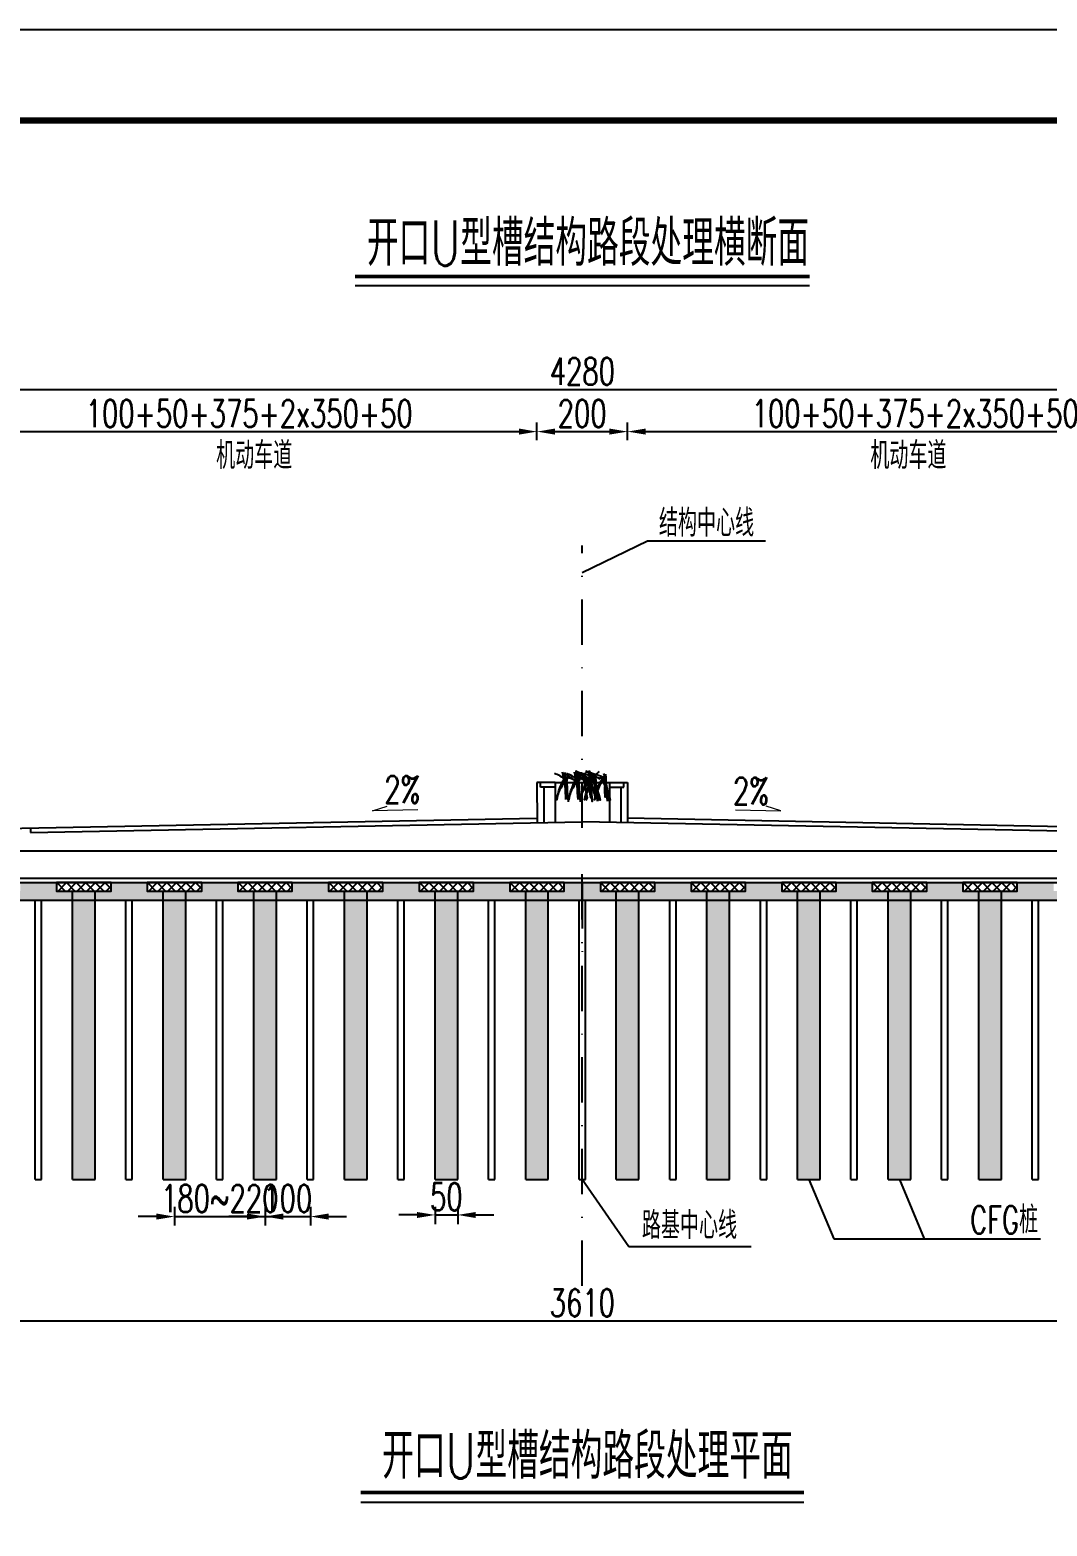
# Model space of a CAD drawing. Extents: x 216 to 1896, y 86 to 483.
# Drawn here: x 320.1 to 432.3, y 317.9 to 482.8 of the extents above; entities that cross this region are included whole.
import ezdxf
from ezdxf.enums import TextEntityAlignment as Align

# ---------------------------------------------------------------- set-up
doc = ezdxf.new("R2010")
doc.units = 0
doc.header["$LTSCALE"] = 5
doc.header["$MEASUREMENT"] = 0
doc.header["$PDMODE"] = 32
doc.header["$PDSIZE"] = 0.3
for name, pattern in [('DASHDOT', [1, 0.5, -0.25, 0, -0.25]), ('DASHED', [19.05, 12.7, -6.35]), ('HIDDEN', [0.375, 0.25, -0.125]), ('RICAD_LTYPE1', [0])]:
    doc.linetypes.add(name, pattern=pattern)
doc.layers.get('0').update_dxf_attribs({"linetype": 'CONTINUOUS'})
doc.layers.get('DEFPOINTS').update_dxf_attribs({"linetype": 'RICAD_LTYPE1'})
for name, color, linetype in [('2', 2, 'HIDDEN'), ('3', 3, 'CONTINUOUS'), ('YOLLOW', 2, 'CONTINUOUS'), ('图框', 7, 'CONTINUOUS'), ('尺寸标注', 4, 'CONTINUOUS'), ('文字', 7, 'CONTINUOUS'), ('次轮廓', 7, 'CONTINUOUS'), ('结构', 7, 'CONTINUOUS'), ('轮廓线', 1, 'CONTINUOUS')]:
    doc.layers.add(name, color=color, linetype=linetype)
doc.layers.add('标注', color=4, linetype='CONTINUOUS', lineweight=15)
doc.styles.get("Standard").update_dxf_attribs({"font": 'simplex1.shx', "width": 0.7, "bigfont": 'hztxt.shx'})
doc.dimstyles.new('比例1：200', dxfattribs={"dimtxt": 3, "dimasz": 2, "dimexe": 1, "dimexo": 1, "dimgap": 0.5, "dimtad": 1, "dimlfac": 20, "dimzin": 13, "dimdsep": 46, "dimtxsty": 'Standard', "dimcen": -0.09, "dimclrd": 256, "dimclre": 256, "dimclrt": 7, "dimaunit": 1, "dimadec": 0, "dimazin": 0, "dimtfac": 0.0005, "dimtix": 1, "dimtmove": 2, "dimatfit": 3, "dimfxl": 0, "dimtolj": 1, "dimtzin": 13, "dimarcsym": 0})
pattern_1 = [(0, (-1713.57348, -200.19616), (0.15625, 0.3125), [0, -0.3125])]

# ---------------------------------------------------------------- blocks, each defined once
blk = doc.blocks.new('*D6')
at = {"layer": 'DEFPOINTS', "color": 0}
for p in [(336.03, 354.04), (346.03, 354.04), (346.03, 351.98)]:
    blk.add_point(p, dxfattribs=at)
at = {"layer": '尺寸标注', "lineweight": -2}
for p, q in [((334.03, 351.98), (332.03, 351.98)), ((336.03, 353.04), (336.03, 350.98)), ((336.03, 351.98), (346.03, 351.98)), ((346.03, 353.04), (346.03, 350.98)), ((348.03, 351.98), (350.03, 351.98))]:
    blk.add_line(p, q, dxfattribs=at)
at = {"layer": '尺寸标注'}
for points in [[(334.03, 352.32), (334.03, 351.65), (336.03, 351.98)], [(348.03, 352.32), (348.03, 351.65), (346.03, 351.98)]]:
    blk.add_solid(points, dxfattribs=at)
at = {"layer": '尺寸标注', "color": 7, "insert": (341.03, 353.98), "char_height": 3, "attachment_point": 5}
blk.add_mtext('\\A1;180~220', dxfattribs=at)
blk = doc.blocks.new('*D8')
at = {"layer": 'DEFPOINTS', "color": 0}
for p in [(346.03, 354.04), (351.03, 354.04), (351.03, 351.98)]:
    blk.add_point(p, dxfattribs=at)
at = {"layer": '尺寸标注', "lineweight": -2}
for p, q in [((344.03, 351.98), (342.03, 351.98)), ((346.03, 353.04), (346.03, 350.98)), ((346.03, 351.98), (351.03, 351.98)), ((351.03, 353.04), (351.03, 350.98)), ((353.03, 351.98), (355.03, 351.98))]:
    blk.add_line(p, q, dxfattribs=at)
at = {"layer": '尺寸标注'}
for points in [[(344.03, 352.32), (344.03, 351.65), (346.03, 351.98)], [(353.03, 352.32), (353.03, 351.65), (351.03, 351.98)]]:
    blk.add_solid(points, dxfattribs=at)
at = {"layer": '尺寸标注', "color": 7, "insert": (348.53, 353.98), "char_height": 3, "attachment_point": 5}
blk.add_mtext('\\A1;100', dxfattribs=at)
blk = doc.blocks.new('*D9')
at = {"layer": 'DEFPOINTS', "color": 0}
for p in [(364.78, 354.04), (367.28, 354.04), (367.28, 352.16)]:
    blk.add_point(p, dxfattribs=at)
at = {"layer": '尺寸标注', "lineweight": -2}
for p, q in [((362.78, 352.16), (360.78, 352.16)), ((364.78, 353.04), (364.78, 351.16)), ((364.78, 352.16), (367.28, 352.16)), ((367.28, 353.04), (367.28, 351.16)), ((369.28, 352.16), (371.28, 352.16))]:
    blk.add_line(p, q, dxfattribs=at)
at = {"layer": '尺寸标注'}
for points in [[(362.78, 352.49), (362.78, 351.82), (364.78, 352.16)], [(369.28, 352.49), (369.28, 351.82), (367.28, 352.16)]]:
    blk.add_solid(points, dxfattribs=at)
at = {"layer": '尺寸标注', "color": 7, "insert": (366.03, 354.16), "char_height": 3, "attachment_point": 5}
blk.add_mtext('\\A1;50', dxfattribs=at)
blk = doc.blocks.new('*D19')
at = {"layer": 'DEFPOINTS', "color": 0}
for p in [(376.03, 438.54), (312.53, 436.58), (376.03, 436.58)]:
    blk.add_point(p, dxfattribs=at)
at = {"layer": '尺寸标注', "lineweight": -2}
for p, q in [((312.53, 437.58), (312.53, 439.54)), ((376.03, 437.58), (376.03, 439.54)), ((314.53, 438.54), (374.03, 438.54))]:
    blk.add_line(p, q, dxfattribs=at)
at = {"layer": '尺寸标注'}
for points in [[(314.53, 438.88), (314.53, 438.21), (312.53, 438.54)], [(374.03, 438.88), (374.03, 438.21), (376.03, 438.54)]]:
    blk.add_solid(points, dxfattribs=at)
at = {"layer": '尺寸标注', "color": 7, "insert": (344.28, 440.54), "char_height": 3, "attachment_point": 5}
blk.add_mtext('\\A1;100+50+375+2x350+50', dxfattribs=at)
blk = doc.blocks.new('*D20')
at = {"layer": 'DEFPOINTS', "color": 0}
for p in [(449.53, 438.54), (386.02, 436.58), (449.53, 436.58)]:
    blk.add_point(p, dxfattribs=at)
at = {"layer": '尺寸标注', "lineweight": -2}
for p, q in [((386.02, 437.58), (386.02, 439.54)), ((449.53, 437.58), (449.53, 439.54)), ((388.02, 438.54), (447.53, 438.54))]:
    blk.add_line(p, q, dxfattribs=at)
at = {"layer": '尺寸标注'}
for points in [[(388.02, 438.88), (388.02, 438.21), (386.02, 438.54)], [(447.53, 438.88), (447.53, 438.21), (449.53, 438.54)]]:
    blk.add_solid(points, dxfattribs=at)
at = {"layer": '尺寸标注', "color": 7, "insert": (417.77, 440.54), "char_height": 3, "attachment_point": 5}
blk.add_mtext('\\A1;100+50+375+2x350+50', dxfattribs=at)
blk = doc.blocks.new('*D24')
at = {"layer": 'DEFPOINTS', "color": 0}
for p in [(386.02, 438.54), (376.03, 436.58), (386.02, 436.58)]:
    blk.add_point(p, dxfattribs=at)
at = {"layer": '尺寸标注', "lineweight": -2}
for p, q in [((376.03, 437.58), (376.03, 439.54)), ((386.02, 437.58), (386.02, 439.54)), ((378.03, 438.54), (384.02, 438.54))]:
    blk.add_line(p, q, dxfattribs=at)
at = {"layer": '尺寸标注'}
for points in [[(378.03, 438.88), (378.03, 438.21), (376.03, 438.54)], [(384.02, 438.88), (384.02, 438.21), (386.02, 438.54)]]:
    blk.add_solid(points, dxfattribs=at)
at = {"layer": '尺寸标注', "color": 7, "insert": (381.02, 440.54), "char_height": 3, "attachment_point": 5}
blk.add_mtext('\\A1;200', dxfattribs=at)
blk = doc.blocks.new('*D25')
at = {"layer": 'DEFPOINTS', "color": 0}
for p in [(489.04, 443.19), (273.04, 441.17), (489.04, 441.14)]:
    blk.add_point(p, dxfattribs=at)
at = {"layer": '尺寸标注', "lineweight": -2}
for p, q in [((273.04, 442.17), (273.04, 444.19)), ((489.04, 442.14), (489.04, 444.19)), ((275.04, 443.19), (487.04, 443.19))]:
    blk.add_line(p, q, dxfattribs=at)
at = {"layer": '尺寸标注'}
for points in [[(275.04, 443.52), (275.04, 442.86), (273.04, 443.19)], [(487.04, 443.52), (487.04, 442.86), (489.04, 443.19)]]:
    blk.add_solid(points, dxfattribs=at)
at = {"layer": '尺寸标注', "color": 7, "insert": (381.04, 445.19), "char_height": 3, "attachment_point": 5}
blk.add_mtext('\\A1;4280', dxfattribs=at)
blk = doc.blocks.new('*D121')
at = {"layer": 'DEFPOINTS', "color": 0}
for p in [(293.03, 342.97), (469.03, 342.97), (469.03, 340.48)]:
    blk.add_point(p, dxfattribs=at)
at = {"layer": '尺寸标注', "lineweight": -2}
for p, q in [((293.03, 341.97), (293.03, 339.48)), ((469.03, 341.97), (469.03, 339.48)), ((295.03, 340.48), (467.03, 340.48))]:
    blk.add_line(p, q, dxfattribs=at)
at = {"layer": '尺寸标注'}
for points in [[(295.03, 340.81), (295.03, 340.15), (293.03, 340.48)], [(467.03, 340.81), (467.03, 340.15), (469.03, 340.48)]]:
    blk.add_solid(points, dxfattribs=at)
at = {"layer": '尺寸标注', "color": 7, "insert": (381.03, 342.48), "char_height": 3, "attachment_point": 5}
blk.add_mtext('\\A1;3610', dxfattribs=at)

msp = doc.modelspace()

# ---------------------------------------------------------------- hatches: boundary and pattern name
at = {"layer": 'YOLLOW'}
h = msp.add_hatch(dxfattribs=at)
h.set_pattern_fill('HONEY', color=256, scale=5, style=0)
h.paths.add_polyline_path([(444.78208, 387.87328), (443.03208, 387.87328), (443.03208, 388.80928), (439.03208, 388.80928), (439.03208, 387.87328), (437.28208, 387.87328), (437.28208, 386.87328), (444.78208, 386.87328)])
h.paths.add_polyline_path([(454.78208, 387.87328), (453.03208, 387.87328), (453.03208, 388.80928), (449.03208, 388.80928), (449.03208, 387.87328), (447.28208, 387.87328), (447.28208, 386.87328), (454.78208, 386.87328)])
h.paths.add_polyline_path([(464.78208, 387.87328), (463.03208, 387.87328), (463.03208, 388.80928), (459.03208, 388.80928), (459.03208, 387.87328), (457.28208, 387.87328), (457.28208, 386.87328), (464.78208, 386.87328)])
h.paths.add_polyline_path([(434.78208, 387.87328), (433.03208, 387.87328), (433.03208, 388.80928), (429.03208, 388.80928), (429.03208, 387.87328), (427.28208, 387.87328), (427.28208, 386.87328), (434.78208, 386.87328)])
h.paths.add_polyline_path([(424.78208, 387.87328), (423.03208, 387.87328), (423.03208, 388.80928), (419.03208, 388.80928), (419.03208, 387.87328), (417.28208, 387.87328), (417.28208, 386.87328), (424.78208, 386.87328)])
h.paths.add_polyline_path([(414.78208, 387.87328), (413.03208, 387.87328), (413.03208, 388.80928), (409.03208, 388.80928), (409.03208, 387.87328), (407.28208, 387.87328), (407.28208, 386.87328), (414.78208, 386.87328)])
h.paths.add_polyline_path([(404.78208, 387.87328), (403.03208, 387.87328), (403.03208, 388.80928), (399.03208, 388.80928), (399.03208, 387.87328), (397.28208, 387.87328), (397.28208, 386.87328), (404.78208, 386.87328)])
h.paths.add_polyline_path([(393.03208, 388.80928), (389.03208, 388.80928), (389.03208, 387.87328), (387.28208, 387.87328), (387.28208, 386.87328), (394.78208, 386.87328), (394.78208, 387.87328), (393.03208, 387.87328)])
h.paths.add_polyline_path([(383.03208, 388.80928), (381.03213, 388.80928), (381.03208, 388.76593), (381.03208, 386.87328), (384.78208, 386.87328), (384.78208, 387.87328), (383.03208, 387.87328)])
h.paths.add_polyline_path([(381.03208, 388.76593), (381.03208, 388.80928), (379.03208, 388.80928), (379.03208, 387.87328), (377.28208, 387.87328), (377.28208, 386.87328), (381.02973, 386.87328)])
h.paths.add_polyline_path([(373.03208, 388.80928), (369.03208, 388.80928), (369.03208, 387.87328), (367.28208, 387.87328), (367.28208, 386.87328), (374.78208, 386.87328), (374.78208, 387.87328), (373.03208, 387.87328)])
h.paths.add_polyline_path([(363.03208, 388.80928), (359.03208, 388.80928), (359.03208, 387.87328), (357.28208, 387.87328), (357.28208, 386.87328), (364.78208, 386.87328), (364.78208, 387.87328), (363.03208, 387.87328)])
h.paths.add_polyline_path([(353.03208, 388.80928), (349.03208, 388.80928), (349.03208, 387.87328), (347.28208, 387.87328), (347.28208, 386.87328), (354.78208, 386.87328), (354.78208, 387.87328), (353.03208, 387.87328)])
h.paths.add_polyline_path([(343.03208, 388.80928), (339.03208, 388.80928), (339.03208, 387.87328), (337.28208, 387.87328), (337.28208, 386.87328), (344.78208, 386.87328), (344.78208, 387.87328), (343.03208, 387.87328)])
h.paths.add_polyline_path([(334.78208, 387.87328), (333.03208, 387.87328), (333.03208, 388.80928), (329.03208, 388.80928), (329.03208, 387.87328), (327.28208, 387.87328), (327.28208, 386.87328), (334.78208, 386.87328)])
h.paths.add_polyline_path([(323.03208, 388.80928), (319.03208, 388.80928), (319.03208, 387.87328), (317.28208, 387.87328), (317.28208, 386.87328), (324.78208, 386.87328), (324.78208, 387.87328), (323.03208, 387.87328)])
h.paths.add_polyline_path([(313.03208, 388.80928), (309.03208, 388.80928), (309.03208, 387.87328), (307.28208, 387.87328), (307.28208, 386.87328), (314.78208, 386.87328), (314.78208, 387.87328), (313.03208, 387.87328)])
h.paths.add_polyline_path([(303.03208, 388.80928), (299.03208, 388.80928), (299.03208, 387.87328), (297.28208, 387.87328), (297.28208, 386.87328), (304.78208, 386.87328), (304.78208, 387.87328), (303.03208, 387.87328)])
h.paths.add_polyline_path([(294.78208, 387.87328), (293.03208, 387.87328), (293.03208, 386.87328), (294.78208, 386.87328)])
h.paths.add_polyline_path([(469.03208, 387.87328), (467.28208, 387.87328), (467.28208, 386.87328), (469.03208, 386.87328)])
at = {"layer": '尺寸标注'}
h = msp.add_hatch(dxfattribs=at)
h.set_pattern_fill('ANSI37', color=8, scale=6, style=0)
h.set_pattern_definition([(45, (-1732.5035, -188.1965), (-0.53033009, 0.53033009), []), (135, (-1732.5035, -188.1965), (-0.53033009, -0.53033009), [])])
h.paths.add_polyline_path([(323.03208, 388.80928), (323.03208, 387.87328), (329.03208, 387.87328), (329.03208, 388.80928)])
h = msp.add_hatch(dxfattribs=at)
h.set_pattern_fill('ANSI37', color=8, scale=6, style=0)
h.set_pattern_definition([(45, (-1722.5035, -188.1965), (-0.53033009, 0.53033009), []), (135, (-1722.5035, -188.1965), (-0.53033009, -0.53033009), [])])
h.paths.add_polyline_path([(333.03208, 388.80928), (333.03208, 387.87328), (339.03208, 387.87328), (339.03208, 388.80928)])
h = msp.add_hatch(dxfattribs=at)
h.set_pattern_fill('ANSI37', color=8, scale=6, style=0)
h.set_pattern_definition([(45, (-1712.5035, -188.1965), (-0.53033009, 0.53033009), []), (135, (-1712.5035, -188.1965), (-0.53033009, -0.53033009), [])])
h.paths.add_polyline_path([(343.03208, 388.80928), (343.03208, 387.87328), (349.03208, 387.87328), (349.03208, 388.80928)])
h = msp.add_hatch(dxfattribs=at)
h.set_pattern_fill('ANSI37', color=8, scale=6, style=0)
h.set_pattern_definition([(45, (-1702.5035, -188.1965), (-0.53033009, 0.53033009), []), (135, (-1702.5035, -188.1965), (-0.53033009, -0.53033009), [])])
h.paths.add_polyline_path([(353.03208, 388.80928), (353.03208, 387.87328), (359.03208, 387.87328), (359.03208, 388.80928)])
h = msp.add_hatch(dxfattribs=at)
h.set_pattern_fill('ANSI37', color=8, scale=6, style=0)
h.set_pattern_definition([(45, (-1692.5035, -188.1965), (-0.53033009, 0.53033009), []), (135, (-1692.5035, -188.1965), (-0.53033009, -0.53033009), [])])
h.paths.add_polyline_path([(363.03208, 388.80928), (363.03208, 387.87328), (369.03208, 387.87328), (369.03208, 388.80928)])
h = msp.add_hatch(dxfattribs=at)
h.set_pattern_fill('ANSI37', color=8, scale=6, style=0)
h.set_pattern_definition([(45, (-1682.5035, -188.1965), (-0.53033009, 0.53033009), []), (135, (-1682.5035, -188.1965), (-0.53033009, -0.53033009), [])])
h.paths.add_polyline_path([(373.03208, 388.80928), (373.03208, 387.87328), (379.03208, 387.87328), (379.03208, 388.80928)])
h = msp.add_hatch(dxfattribs=at)
h.set_pattern_fill('ANSI37', color=8, scale=6, style=0)
h.set_pattern_definition([(45, (-1672.5035, -188.1965), (-0.53033009, 0.53033009), []), (135, (-1672.5035, -188.1965), (-0.53033009, -0.53033009), [])])
h.paths.add_polyline_path([(383.03208, 388.80928), (383.03208, 387.87328), (389.03208, 387.87328), (389.03208, 388.80928)])
h = msp.add_hatch(dxfattribs=at)
h.set_pattern_fill('ANSI37', color=8, scale=6, style=0)
h.set_pattern_definition([(45, (-1662.5035, -188.1965), (-0.53033009, 0.53033009), []), (135, (-1662.5035, -188.1965), (-0.53033009, -0.53033009), [])])
h.paths.add_polyline_path([(393.03208, 388.80928), (393.03208, 387.87328), (399.03208, 387.87328), (399.03208, 388.80928)])
h = msp.add_hatch(dxfattribs=at)
h.set_pattern_fill('ANSI37', color=8, scale=6, style=0)
h.set_pattern_definition([(45, (-1652.5035, -188.1965), (-0.53033009, 0.53033009), []), (135, (-1652.5035, -188.1965), (-0.53033009, -0.53033009), [])])
h.paths.add_polyline_path([(403.03208, 388.80928), (403.03208, 387.87328), (409.03208, 387.87328), (409.03208, 388.80928)])
h = msp.add_hatch(dxfattribs=at)
h.set_pattern_fill('ANSI37', color=8, scale=6, style=0)
h.set_pattern_definition([(45, (-1642.5035, -188.1965), (-0.53033009, 0.53033009), []), (135, (-1642.5035, -188.1965), (-0.53033009, -0.53033009), [])])
h.paths.add_polyline_path([(413.03208, 388.80928), (413.03208, 387.87328), (419.03208, 387.87328), (419.03208, 388.80928)])
h = msp.add_hatch(dxfattribs=at)
h.set_pattern_fill('ANSI37', color=8, scale=6, style=0)
h.set_pattern_definition([(45, (-1632.5035, -188.1965), (-0.53033009, 0.53033009), []), (135, (-1632.5035, -188.1965), (-0.53033009, -0.53033009), [])])
h.paths.add_polyline_path([(423.03208, 388.80928), (423.03208, 387.87328), (429.03208, 387.87328), (429.03208, 388.80928)])
at = {"layer": '次轮廓'}
h = msp.add_hatch(dxfattribs=at)
h.set_pattern_fill('DOTS', color=256, scale=5, style=0)
h.set_pattern_definition(pattern_1)
h.paths.add_polyline_path([(327.28208, 356.06503), (327.28208, 387.87328), (324.78208, 387.87328), (324.78208, 356.06503)])
h = msp.add_hatch(dxfattribs=at)
h.set_pattern_fill('DOTS', color=256, scale=5, style=0)
h.set_pattern_definition(pattern_1)
h.paths.add_polyline_path([(337.28208, 356.06503), (337.28208, 387.87328), (334.78208, 387.87328), (334.78208, 356.06503)])
h = msp.add_hatch(dxfattribs=at)
h.set_pattern_fill('DOTS', color=256, scale=5, style=0)
h.set_pattern_definition(pattern_1)
h.paths.add_polyline_path([(347.28208, 356.06503), (347.28208, 387.87328), (344.78208, 387.87328), (344.78208, 356.06503)])
h = msp.add_hatch(dxfattribs=at)
h.set_pattern_fill('DOTS', color=256, scale=5, style=0)
h.set_pattern_definition(pattern_1)
h.paths.add_polyline_path([(357.28208, 356.06503), (357.28208, 387.87328), (354.78208, 387.87328), (354.78208, 356.06503)])
h = msp.add_hatch(dxfattribs=at)
h.set_pattern_fill('DOTS', color=256, scale=5, style=0)
h.set_pattern_definition(pattern_1)
h.paths.add_polyline_path([(367.28208, 356.06503), (367.28208, 387.87328), (364.78208, 387.87328), (364.78208, 356.06503)])
h = msp.add_hatch(dxfattribs=at)
h.set_pattern_fill('DOTS', color=256, scale=5, style=0)
h.set_pattern_definition(pattern_1)
h.paths.add_polyline_path([(377.28208, 356.06503), (377.28208, 387.87328), (374.78208, 387.87328), (374.78208, 356.06503)])
h = msp.add_hatch(dxfattribs=at)
h.set_pattern_fill('DOTS', color=256, scale=5, style=0)
h.set_pattern_definition(pattern_1)
h.paths.add_polyline_path([(387.28208, 356.06503), (387.28208, 387.87328), (384.78208, 387.87328), (384.78208, 356.06503)])
h = msp.add_hatch(dxfattribs=at)
h.set_pattern_fill('DOTS', color=256, scale=5, style=0)
h.set_pattern_definition(pattern_1)
h.paths.add_polyline_path([(397.28208, 356.06503), (397.28208, 387.87328), (394.78208, 387.87328), (394.78208, 356.06503)])
h = msp.add_hatch(dxfattribs=at)
h.set_pattern_fill('DOTS', color=256, scale=5, style=0)
h.set_pattern_definition(pattern_1)
h.paths.add_polyline_path([(407.28208, 356.06503), (407.28208, 387.87328), (404.78208, 387.87328), (404.78208, 356.06503)])
h = msp.add_hatch(dxfattribs=at)
h.set_pattern_fill('DOTS', color=256, scale=5, style=0)
h.set_pattern_definition(pattern_1)
h.paths.add_polyline_path([(417.28208, 356.06503), (417.28208, 387.87328), (414.78208, 387.87328), (414.78208, 356.06503)])
h = msp.add_hatch(dxfattribs=at)
h.set_pattern_fill('DOTS', color=256, scale=5, style=0)
h.set_pattern_definition(pattern_1)
h.paths.add_polyline_path([(427.28208, 356.06503), (427.28208, 387.87328), (424.78208, 387.87328), (424.78208, 356.06503)])

# ---------------------------------------------------------------- linework, layer by layer
for p, q in [((355.96231, 454.65468), (406.11264, 454.65468)), ((356.57694, 320.47724), (405.48722, 320.47724))]:
    msp.add_line(p, q)
msp.add_lwpolyline([(635.99162, 185.83595), (635.99162, 482.83595), (215.99162, 482.83595), (215.99162, 185.83595)], close=True)
at = {"const_width": 0.4}
for points in [[(355.96231, 455.65468), (406.11264, 455.65468)], [(356.57694, 321.55162), (405.48722, 321.55162)]]:
    msp.add_lwpolyline(points, dxfattribs=at)
at = {"layer": '2', "linetype": 'DASHDOT', "ltscale": 2}
for p, q in [((381.03208, 344.34345), (381.03208, 425.99198)), ((381.03208, 388.76593), (381.01969, 378.76594))]:
    msp.add_line(p, q, dxfattribs=at)
at = {"layer": '3'}
for points in [[(378.79823, 401.02939, -0.023357223), (379.36442, 398.31018, 0.006324379), (379.24849, 398.01508, 0.006324379)], [(379.22685, 397.95744, 0.002110361), (379.04194, 400.95462)], [(379.10304, 400.93583, -0.011593121), (379.46108, 397.71521, -0.079434532)], [(380.13222, 401.02939, -0.023357223), (380.69841, 398.31018, 0.006324379), (380.58248, 398.01508, 0.006324379)], [(381.90259, 400.21027, -0.013375009), (380.33513, 401.08651, -0.001491994), (381.92241, 400.59939, -0.302406996), (382.21718, 400.23688, 0.065753523), (381.2875, 397.93074, -0.113078692), (382.28521, 400.50876, -0.049360271), (382.44394, 398.21395, -0.045997843), (382.50385, 400.39426)], [(380.56084, 397.95744, 0.002110361), (380.37592, 400.95462)], [(380.43703, 400.93583, -0.011593121), (380.79507, 397.71521, -0.079434532)], [(381.29136, 400.79429, -0.079434532), (381.6494, 401.10327, -0.079434532)], [(383.00951, 400.21027, -0.013375009), (381.44206, 401.08651, -0.001491994), (383.02933, 400.59939, -0.302406996), (383.32411, 400.23688, 0.065753523), (382.39442, 397.93074, -0.113078692), (383.39213, 400.50876, -0.049360271), (383.55086, 398.21395, -0.045997843), (383.61078, 400.39426)], [(381.79206, 400.93107, 0.017929208), (381.61952, 400.69314)], [(381.7968, 401.1833, -0.005285709), (382.10829, 397.76082, 0.001516949), (381.91337, 401.07908)], [(382.57656, 400.75251, -0.079434532), (382.93461, 401.06149, -0.079434532)], [(377.95792, 400.88287, -0.039497803), (378.54322, 400.59939, -0.232086958), (379.14168, 399.89132, 0.160694531), (378.21199, 397.93074, -0.113078692), (379.2097, 400.50876, -0.049360271), (379.36843, 398.21395, -0.143069314), (379.29386, 399.85186, -0.062494677), (379.5836, 400.748)], [(379.29191, 400.88287, -0.039497803), (379.87721, 400.59939, -0.232086958), (380.47567, 399.89132, 0.160694531), (379.54598, 397.93074, -0.113078692), (380.54369, 400.50876, -0.049360271), (380.70242, 398.21395, -0.143069314), (380.62785, 399.85186, -0.062494677), (380.91759, 400.748)], [(379.29191, 400.38938, -0.208889696), (380.28198, 399.99319, 0.030930403), (379.29191, 400.69332)], [(380.81864, 400.10654, 0.093180501), (379.85494, 400.48038, -0.150175531), (381.04759, 400.34649, -0.150175531)], [(380.18705, 400.51522, -0.044476614), (380.30537, 400.75339)], [(380.31184, 400.74979, 0.004865145), (380.24328, 400.51572, 0.004865145)], [(380.55556, 400.49018, -0.022627226), (380.63143, 400.57416, -0.022627226)], [(380.61046, 400.58554, 0.006671774), (380.55738, 400.48989)], [(380.57712, 400.84109, -0.039497803), (381.16241, 400.55761, -0.232086958), (381.76087, 399.84955, 0.160694531), (380.83118, 397.88897, -0.113078692), (381.8289, 400.46698, -0.049360271), (381.98762, 398.17218, -0.143069314), (381.91305, 399.81008, -0.062494677), (382.20279, 400.70623)], [(380.57712, 400.3476, -0.208889696), (381.56718, 399.95142, 0.030930403), (380.57712, 400.65155)], [(381.67298, 399.965, 0.093180501), (380.70927, 400.33884, -0.150175531), (381.90192, 400.20495, -0.150175531)], [(380.97157, 400.46108, 0.017929208), (380.8853, 400.34211)], [(380.97394, 400.58719, -0.055146384), (381.12968, 400.64075, 0.01753852), (381.03222, 400.53508)], [(380.98656, 400.88785, -0.023357223), (381.55275, 398.16864, 0.006324379), (381.43682, 397.87354, 0.006324379)], [(381.0234, 400.11161, -0.044476614), (381.08255, 400.2307)], [(381.08579, 400.2289, 0.004865145), (381.05151, 400.11186, 0.004865145)], [(381.21029, 400.59752, 0.011243599), (381.11783, 400.33131)], [(381.40989, 400.34864, -0.022627226), (381.48576, 400.43262, -0.022627226)], [(381.46479, 400.444, 0.006671774), (381.41171, 400.34835)], [(381.65694, 400.48654, -0.076423302), (382.43993, 398.31018, -0.021421325), (381.89315, 400.48878, -0.033013633)], [(381.89262, 400.51624, -0.113458005), (382.99548, 397.90236, -0.006331429), (382.10641, 400.37352)], [(382.27176, 400.84607, -0.023357223), (382.83795, 398.12686, 0.006324379), (382.72202, 397.83176, 0.006324379)], [(382.70038, 397.77413, 0.002110361), (382.51546, 400.7713)], [(382.99954, 400.51624, -0.113458005), (384.1024, 397.90236, -0.006331429), (383.21334, 400.37352)], [(383.37868, 400.84607, -0.023357223), (383.94487, 398.12686, 0.006324379), (383.82894, 397.83176, 0.006324379)], [(383.8073, 397.77413, 0.002110361), (383.62238, 400.7713)]]:
    msp.add_lwpolyline(points, format="xyb", dxfattribs=at)
at = {"layer": '图框', "const_width": 0.7}
msp.add_lwpolyline([(625.99162, 472.83595), (245.99162, 472.83595), (245.99162, 195.83595), (625.99162, 195.83595), (625.99162, 472.83595)], dxfattribs=at)
at = {"layer": '尺寸标注'}
for points in [[(323.03208, 388.80928), (323.03208, 387.87328), (329.03208, 387.87328), (329.03208, 388.80928), (323.03208, 388.80928)], [(333.03208, 388.80928), (333.03208, 387.87328), (339.03208, 387.87328), (339.03208, 388.80928), (333.03208, 388.80928)], [(343.03208, 388.80928), (343.03208, 387.87328), (349.03208, 387.87328), (349.03208, 388.80928), (343.03208, 388.80928)], [(353.03208, 388.80928), (353.03208, 387.87328), (359.03208, 387.87328), (359.03208, 388.80928), (353.03208, 388.80928)], [(363.03208, 388.80928), (363.03208, 387.87328), (369.03208, 387.87328), (369.03208, 388.80928), (363.03208, 388.80928)], [(373.03208, 388.80928), (373.03208, 387.87328), (379.03208, 387.87328), (379.03208, 388.80928), (373.03208, 388.80928)], [(383.03208, 388.80928), (383.03208, 387.87328), (389.03208, 387.87328), (389.03208, 388.80928), (383.03208, 388.80928)], [(393.03208, 388.80928), (393.03208, 387.87328), (399.03208, 387.87328), (399.03208, 388.80928), (393.03208, 388.80928)], [(403.03208, 388.80928), (403.03208, 387.87328), (409.03208, 387.87328), (409.03208, 388.80928), (403.03208, 388.80928)], [(413.03208, 388.80928), (413.03208, 387.87328), (419.03208, 387.87328), (419.03208, 388.80928), (413.03208, 388.80928)], [(423.03208, 388.80928), (423.03208, 387.87328), (429.03208, 387.87328), (429.03208, 388.80928), (423.03208, 388.80928)]]:
    msp.add_lwpolyline(points, dxfattribs=at)
at = {"layer": '文字', "color": 2}
for p, q in [((381.03208, 422.99823), (388.22693, 426.48604)), ((388.22693, 426.48604), (401.24773, 426.48604)), ((386.15034, 348.63646), (381.02712, 356.06503)), ((406.03208, 356.06503), (408.77034, 349.50927)), ((416.03208, 356.06503), (418.77034, 349.50927)), ((399.65299, 348.63646), (386.15034, 348.63646)), ((408.77034, 349.50927), (431.6, 349.50927))]:
    msp.add_line(p, q, dxfattribs=at)
at = {"layer": '标注'}
for p, q in [((357.88246, 396.7397), (359.48555, 397.24225)), ((362.88246, 396.8397), (357.88246, 396.7397)), ((397.9317, 396.8397), (402.9317, 396.7397)), ((402.9317, 396.7397), (401.32861, 397.24225))]:
    msp.add_line(p, q, dxfattribs=at)
at = {"layer": '次轮廓'}
for p, q in [((378.02712, 399.84955), (376.02712, 399.84955)), ((376.02712, 399.84955), (376.03727, 395.40169)), ((376.42656, 399.34955), (376.42656, 399.84955)), ((378.02712, 399.34955), (376.42656, 399.34955)), ((376.77656, 399.34955), (376.77218, 395.439)), ((378.02712, 399.84955), (378.02712, 395.46387)), ((378.02712, 399.84955), (384.01722, 399.84955)), ((384.01722, 399.84955), (384.01722, 395.46407)), ((384.01722, 399.84955), (386.01722, 399.84955)), ((384.01722, 399.34955), (385.61778, 399.34955)), ((385.26778, 399.34955), (385.27217, 395.43919)), ((385.61778, 399.34955), (385.61778, 399.84955)), ((386.01722, 399.84955), (386.00707, 395.40188)), ((317.27712, 394.7598), (376.02712, 395.92423)), ((320.12712, 394.31628), (381.03208, 395.49865)), ((320.12712, 394.81628), (320.12712, 394.31628)), ((441.92712, 394.31628), (381.03208, 395.49846)), ((444.77712, 394.7598), (386.01722, 395.92443)), ((304.77712, 388.80928), (457.27712, 388.80928)), ((320.67712, 356.06503), (320.67712, 386.87328)), ((321.37712, 356.06503), (321.37712, 386.87328)), ((330.67712, 356.06503), (330.67712, 386.87328)), ((331.37712, 356.06503), (331.37712, 386.87328)), ((340.67712, 356.06503), (340.67712, 386.87328)), ((341.37712, 356.06503), (341.37712, 386.87328)), ((350.67712, 356.06503), (350.67712, 386.87328)), ((351.37712, 356.06503), (351.37712, 386.87328)), ((360.67712, 356.06503), (360.67712, 386.87328)), ((361.37712, 356.06503), (361.37712, 386.87328)), ((370.67712, 356.06503), (370.67712, 386.87328)), ((371.37712, 356.06503), (371.37712, 386.87328)), ((380.67712, 356.06503), (380.67712, 386.87328)), ((381.37712, 356.06503), (381.37712, 386.87328)), ((390.67712, 356.06503), (390.67712, 386.87328)), ((391.37712, 356.06503), (391.37712, 386.87328)), ((400.67712, 356.06503), (400.67712, 386.87328)), ((401.37712, 356.06503), (401.37712, 386.87328)), ((410.67712, 356.06503), (410.67712, 386.87328)), ((411.37712, 356.06503), (411.37712, 386.87328)), ((420.67712, 356.06503), (420.67712, 386.87328)), ((421.37712, 356.06503), (421.37712, 386.87328)), ((430.67712, 356.06503), (430.67712, 386.87328)), ((431.37712, 356.06503), (431.37712, 386.87328)), ((320.67712, 356.06503), (321.37712, 356.06503)), ((330.67712, 356.06503), (331.37712, 356.06503)), ((340.67712, 356.06503), (341.37712, 356.06503)), ((350.67712, 356.06503), (351.37712, 356.06503)), ((360.67712, 356.06503), (361.37712, 356.06503)), ((370.67712, 356.06503), (371.37712, 356.06503)), ((380.67712, 356.06503), (381.37712, 356.06503)), ((390.67712, 356.06503), (391.37712, 356.06503)), ((400.67712, 356.06503), (401.37712, 356.06503)), ((410.67712, 356.06503), (411.37712, 356.06503)), ((420.67712, 356.06503), (421.37712, 356.06503)), ((430.67712, 356.06503), (431.37712, 356.06503))]:
    msp.add_line(p, q, dxfattribs=at)
at = {"layer": '次轮廓', "color": 1}
for p, q in [((293.03208, 388.80928), (469.03208, 388.80928)), ((293.03208, 386.87328), (469.03208, 386.87328))]:
    msp.add_line(p, q, dxfattribs=at)
at = {"layer": '次轮廓'}
msp.add_arc((381.02712, 395.22373), 0.25, 88.8645383, 91.1354617, dxfattribs=at)
at = {"layer": '结构', "color": 1, "linetype": 'DASHED', "ltscale": 5}
for p, q in [((324.78208, 356.06503), (324.78208, 387.87328)), ((327.28208, 356.06503), (327.28208, 387.87328)), ((334.78208, 356.06503), (334.78208, 387.87328)), ((337.28208, 356.06503), (337.28208, 387.87328)), ((344.78208, 356.06503), (344.78208, 387.87328)), ((347.28208, 356.06503), (347.28208, 387.87328)), ((354.78208, 356.06503), (354.78208, 387.87328)), ((357.28208, 356.06503), (357.28208, 387.87328)), ((364.78208, 356.06503), (364.78208, 387.87328)), ((367.28208, 356.06503), (367.28208, 387.87328)), ((374.78208, 356.06503), (374.78208, 387.87328)), ((377.28208, 356.06503), (377.28208, 387.87328)), ((384.78208, 356.06503), (384.78208, 387.87328)), ((387.28208, 356.06503), (387.28208, 387.87328)), ((394.78208, 356.06503), (394.78208, 387.87328)), ((397.28208, 356.06503), (397.28208, 387.87328)), ((404.78208, 356.06503), (404.78208, 387.87328)), ((407.28208, 356.06503), (407.28208, 387.87328)), ((414.78208, 356.06503), (414.78208, 387.87328)), ((417.28208, 356.06503), (417.28208, 387.87328)), ((424.78208, 356.06503), (424.78208, 387.87328)), ((427.28208, 356.06503), (427.28208, 387.87328)), ((324.78208, 356.06503), (327.28208, 356.06503)), ((334.78208, 356.06503), (337.28208, 356.06503)), ((344.78208, 356.06503), (347.28208, 356.06503)), ((354.78208, 356.06503), (357.28208, 356.06503)), ((364.78208, 356.06503), (367.28208, 356.06503)), ((374.78208, 356.06503), (377.28208, 356.06503)), ((384.78208, 356.06503), (387.28208, 356.06503)), ((394.78208, 356.06503), (397.28208, 356.06503)), ((404.78208, 356.06503), (407.28208, 356.06503)), ((414.78208, 356.06503), (417.28208, 356.06503)), ((424.78208, 356.06503), (427.28208, 356.06503))]:
    msp.add_line(p, q, dxfattribs=at)
at = {"layer": '轮廓线'}
for p, q in [((313.27712, 392.30928), (448.77712, 392.30928)), ((305.27712, 389.30928), (456.77712, 389.30928))]:
    msp.add_line(p, q, dxfattribs=at)

# ---------------------------------------------------------------- texts
at = {"color": 7, "width": 0.7}
for s, p in [('开口U型槽结构路段处理横断面', (357.25811, 456.82974)), ('开口U型槽结构路段处理平面', (358.94474, 323.08039))]:
    msp.add_text(s, height=5, dxfattribs=at).set_placement(p)
at = {"layer": '文字', "width": 0.7}
for s, p in [('机动车道', (344.82884, 434.41065)), ('机动车道', (417.01364, 434.41065)), ('结构中心线', (394.73665, 426.96913)), ('2%%%', (361.17085, 397.56524)), ('2%%%', (399.64653, 397.40468))]:
    msp.add_text(s, height=3, dxfattribs=at).set_placement(p, align=Align.CENTER)
for s, p in [('CFG桩', (423.82183, 351.6154)), ('路基中心线', (387.6101, 351.01753))]:
    msp.add_text(s, height=3, dxfattribs=at).set_placement(p, align=Align.MIDDLE_LEFT)

# ---------------------------------------------------------------- dimensions: what is measured, and where the dimension line sits
at = {"layer": '尺寸标注'}
for base, p1, p2, text, picture, middle in [((489.03703, 443.18916), (273.03791, 441.16875), (489.03703, 441.14464), '4280', '*D25', (381.03747, 445.18916)), ((376.02712, 438.54205), (312.52712, 436.5845), (376.02712, 436.5845), '100+50+375+2x350+50', '*D19', (344.27712, 440.54205)), ((386.01716, 438.54205), (376.02712, 436.5845), (386.01716, 436.5845), '200', '*D24', (381.02214, 440.54205)), ((449.52712, 438.54205), (386.01716, 436.5845), (449.52712, 436.5845), '100+50+375+2x350+50', '*D20', (417.77214, 440.54205)), ((346.03208, 351.98497), (336.03208, 354.04275), (346.03208, 354.04275), '180~220', '*D6', (341.03208, 353.98497)), ((351.02712, 351.98497), (346.03208, 354.04275), (351.02712, 354.04275), '100', '*D8', (348.5296, 353.98497))]:
    dim = msp.add_linear_dim(base=base, p1=p1, p2=p2, text=text, dimstyle='比例1：200', override={"dimtxsty": 'Standard'}, dxfattribs=at)
    dim.commit()
    dim.dimension.update_dxf_attribs({"geometry": picture, "text_midpoint": middle})
dim = msp.add_linear_dim(base=(367.28208, 352.15584), p1=(364.78208, 354.04275), p2=(367.28208, 354.04275), dimstyle='比例1：200', override={"dimtxsty": 'Standard'}, dxfattribs=at)
dim.commit()
dim.dimension.update_dxf_attribs({"geometry": '*D9', "text_midpoint": (366.03208, 354.15584)})
dim = msp.add_linear_dim(base=(469.03208, 340.48155), p1=(293.03208, 342.96561), p2=(469.03208, 342.96561), text='3610', dimstyle='比例1：200', dxfattribs=at)
dim.commit()
dim.dimension.update_dxf_attribs({"geometry": '*D121', "text_midpoint": (381.03208, 342.48155)})

doc.saveas('drawing.dxf')
